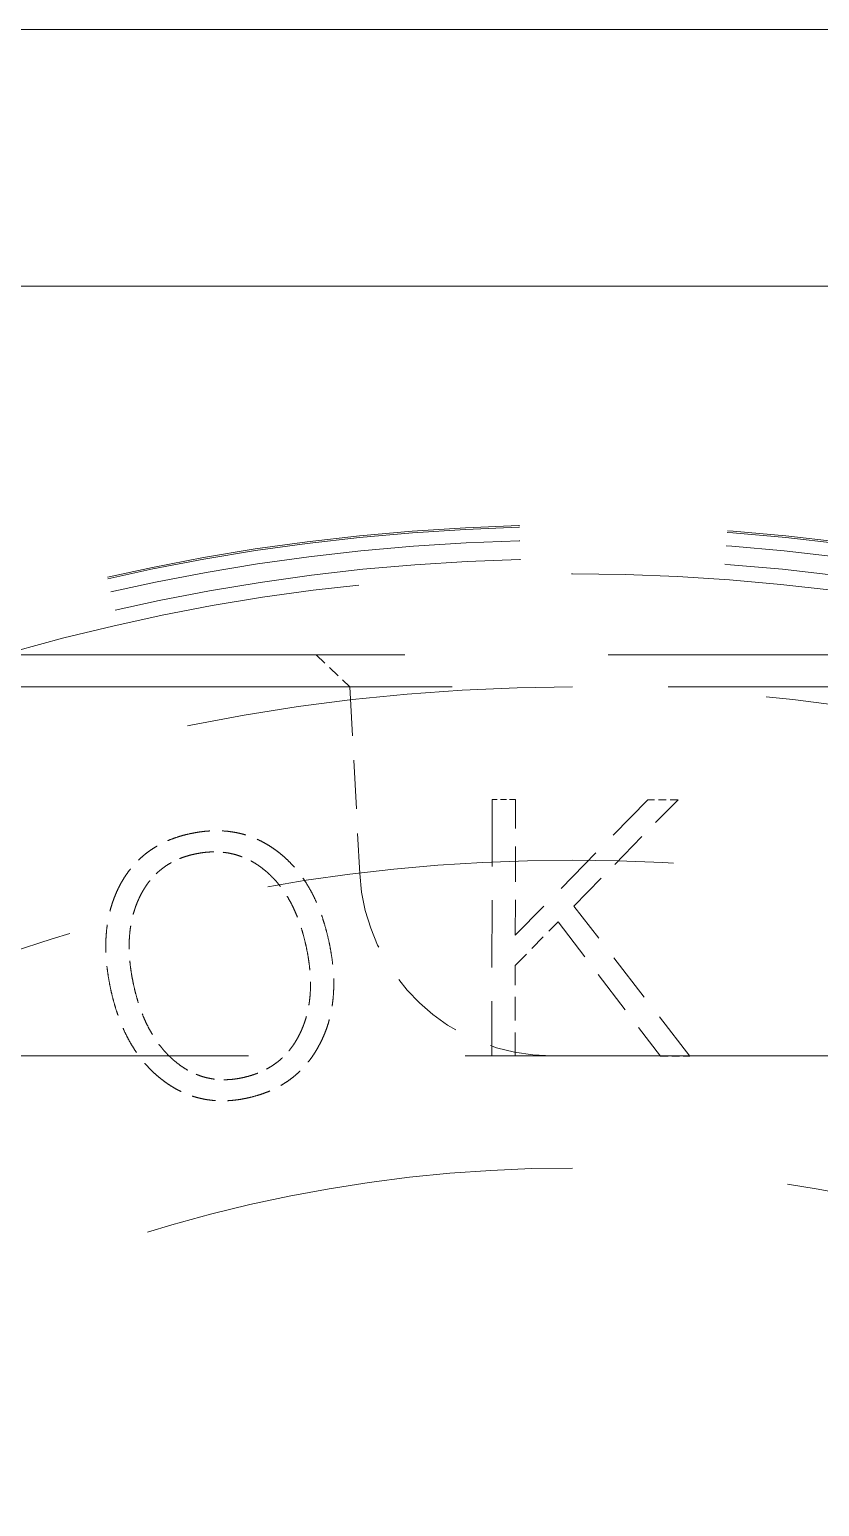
# Model space of a CAD drawing. Header units: millimetres. Extents: x 36 to 2484, y 36 to 1746.
# Drawn here: x 1469.72 to 1494.37, y 981.57 to 1027.63 of the extents above; entities that cross this region are included whole.
import ezdxf

# ---------------------------------------------------------------- set-up
doc = ezdxf.new("R2010")
doc.units = ezdxf.units.MM
doc.header["$LTSCALE"] = 6
doc.linetypes.add('HIDDEN', pattern=[9.525, 6.35, -3.175])
doc.layers.add('가는파선_A3', color=7, linetype='HIDDEN', lineweight=13, true_color=0x008000)
doc.layers.add('굵은실선_A3', color=7, linetype='Continuous', lineweight=18)

msp = doc.modelspace()

# ---------------------------------------------------------------- linework, layer by layer
at = {"layer": '가는파선_A3', "ltscale": 0.332681}
msp.add_line((1430.735, 1008.127), (1510.668, 1008.127), dxfattribs=at)
at = {"layer": '가는파선_A3', "ltscale": 0.009894}
msp.add_line((1478.668, 1008.127), (1479.72, 1007.129), dxfattribs=at)
at = {"layer": '가는파선_A3', "ltscale": 0.353516}
msp.add_line((1503.116, 1007.129), (1400.22, 1007.129), dxfattribs=at)
at = {"layer": '가는파선_A3', "ltscale": 0.040017}
msp.add_line((1479.72, 1007.129), (1480.025, 1001.313), dxfattribs=at)
at = {"layer": '가는파선_A3', "ltscale": 0.055011}
msp.add_line((1484.159, 1003.621), (1484.144, 995.621), dxfattribs=at)
at = {"layer": '가는파선_A3', "ltscale": 0.00491}
for p, q in [((1484.886, 1003.62), (1484.159, 1003.621)), ((1484.144, 995.621), (1484.871, 995.62))]:
    msp.add_line(p, q, dxfattribs=at)
at = {"layer": '가는파선_A3', "ltscale": 0.029063}
msp.add_line((1484.878, 999.387), (1484.886, 1003.62), dxfattribs=at)
at = {"layer": '가는파선_A3', "ltscale": 0.040618}
msp.add_line((1489.011, 1003.612), (1484.878, 999.387), dxfattribs=at)
at = {"layer": '가는파선_A3', "ltscale": 0.031892}
msp.add_line((1486.704, 1000.295), (1489.955, 1003.61), dxfattribs=at)
at = {"layer": '가는파선_A3', "ltscale": 0.006406}
msp.add_line((1489.955, 1003.61), (1489.011, 1003.612), dxfattribs=at)
at = {"layer": '가는파선_A3', "ltscale": 0.040674}
msp.add_line((1490.32, 995.61), (1486.704, 1000.295), dxfattribs=at)
at = {"layer": '가는파선_A3', "ltscale": 0.013067}
msp.add_line((1484.876, 998.442), (1486.214, 999.807), dxfattribs=at)
at = {"layer": '가는파선_A3', "ltscale": 0.036229}
msp.add_line((1486.214, 999.807), (1489.408, 995.611), dxfattribs=at)
at = {"layer": '가는파선_A3', "ltscale": 0.019342}
msp.add_line((1484.871, 995.62), (1484.876, 998.442), dxfattribs=at)
at = {"layer": '가는파선_A3', "ltscale": 0.354572}
msp.add_line((1496.819, 995.627), (1406.517, 995.627), dxfattribs=at)
at = {"layer": '가는파선_A3', "ltscale": 0.006181}
msp.add_line((1489.408, 995.611), (1490.32, 995.61), dxfattribs=at)
at = {"layer": '가는파선_A3', "ltscale": 0.340571}
msp.add_circle((1486.668, 947.127), 65.052, dxfattribs=at)
at = {"layer": '가는파선_A3', "ltscale": 0.340297}
msp.add_circle((1486.668, 947.127), 65, dxfattribs=at)
at = {"layer": '가는파선_A3', "ltscale": 0.338101}
msp.add_circle((1486.668, 947.127), 64.581, dxfattribs=at)
at = {"layer": '가는파선_A3', "ltscale": 0.335061}
msp.add_circle((1486.668, 947.127), 64, dxfattribs=at)
at = {"layer": '가는파선_A3', "ltscale": 0.349222}
msp.add_circle((1486.668, 947.127), 63.528, dxfattribs=at)
at = {"layer": '가는파선_A3', "ltscale": 0.333491}
msp.add_circle((1486.668, 947.127), 54.6, dxfattribs=at)
at = {"layer": '가는파선_A3', "ltscale": 0.317507}
msp.add_arc((1486.668, 947.127), 60, 38.01696, 141.98304, dxfattribs=at)
at = {"layer": '가는파선_A3', "ltscale": 0.062662}
msp.add_arc((1486.017, 1001.627), 6, 183, 270, dxfattribs=at)
at = {"layer": '가는파선_A3', "ltscale": 0.353303}
msp.add_arc((1486.668, 947.127), 45, 38.5833, 141.4167, dxfattribs=at)
at = {"layer": '가는파선_A3', "ltscale": 0.019744}
msp.add_open_spline([(1477.465, 1001.994), (1476.297, 1002.887), (1474.737, 1002.553)], degree=2, dxfattribs=at)
at = {"layer": '가는파선_A3', "ltscale": 0.01934}
msp.add_open_spline([(1474.737, 1002.553), (1473.219, 1002.228), (1472.54, 1000.939)], degree=2, dxfattribs=at)
at = {"layer": '가는파선_A3', "ltscale": 0.015311}
msp.add_open_spline([(1473.169, 1000.596), (1473.695, 1001.664), (1474.873, 1001.916)], degree=2, dxfattribs=at)
at = {"layer": '가는파선_A3', "ltscale": 0.015792}
msp.add_open_spline([(1474.873, 1001.916), (1476.115, 1002.182), (1477.043, 1001.427)], degree=2, dxfattribs=at)
at = {"layer": '가는파선_A3', "ltscale": 0.022736}
msp.add_open_spline([(1479.068, 999.174), (1478.659, 1001.085), (1477.465, 1001.994)], degree=2, dxfattribs=at)
at = {"layer": '가는파선_A3', "ltscale": 0.01916}
msp.add_open_spline([(1477.043, 1001.427), (1478.007, 1000.656), (1478.357, 999.022)], degree=2, dxfattribs=at)
at = {"layer": '가는파선_A3', "ltscale": 0.022668}
msp.add_open_spline([(1472.54, 1000.939), (1471.847, 999.614), (1472.254, 997.714)], degree=2, dxfattribs=at)
at = {"layer": '가는파선_A3', "ltscale": 0.01912}
msp.add_open_spline([(1472.965, 997.866), (1472.62, 999.48), (1473.169, 1000.596)], degree=2, dxfattribs=at)
at = {"layer": '가는파선_A3', "ltscale": 0.019155}
msp.add_open_spline([(1478.357, 999.022), (1478.705, 997.398), (1478.144, 996.289)], degree=2, dxfattribs=at)
at = {"layer": '가는파선_A3', "ltscale": 0.022663}
msp.add_open_spline([(1478.759, 995.955), (1479.476, 997.274), (1479.068, 999.174)], degree=2, dxfattribs=at)
at = {"layer": '가는파선_A3', "ltscale": 0.022595}
msp.add_open_spline([(1472.254, 997.714), (1472.659, 995.825), (1473.834, 994.9)], degree=2, dxfattribs=at)
at = {"layer": '가는파선_A3', "ltscale": 0.01909}
msp.add_open_spline([(1474.259, 995.457), (1473.311, 996.253), (1472.965, 997.866)], degree=2, dxfattribs=at)
at = {"layer": '가는파선_A3', "ltscale": 0.015833}
msp.add_open_spline([(1478.144, 996.289), (1477.609, 995.209), (1476.367, 994.943)], degree=2, dxfattribs=at)
at = {"layer": '가는파선_A3', "ltscale": 0.019823}
msp.add_open_spline([(1476.504, 994.306), (1478.064, 994.64), (1478.759, 995.955)], degree=2, dxfattribs=at)
at = {"layer": '가는파선_A3', "ltscale": 0.015423}
msp.add_open_spline([(1476.367, 994.943), (1475.178, 994.688), (1474.259, 995.457)], degree=2, dxfattribs=at)
at = {"layer": '가는파선_A3', "ltscale": 0.019411}
msp.add_open_spline([(1473.834, 994.9), (1474.996, 993.983), (1476.504, 994.306)], degree=2, dxfattribs=at)
at = {"layer": '굵은실선_A3'}
for p, q in [((1406.668, 1027.627), (1511.668, 1027.627)), ((1511.668, 1019.627), (1406.668, 1019.627))]:
    msp.add_line(p, q, dxfattribs=at)

doc.saveas('drawing.dxf')
